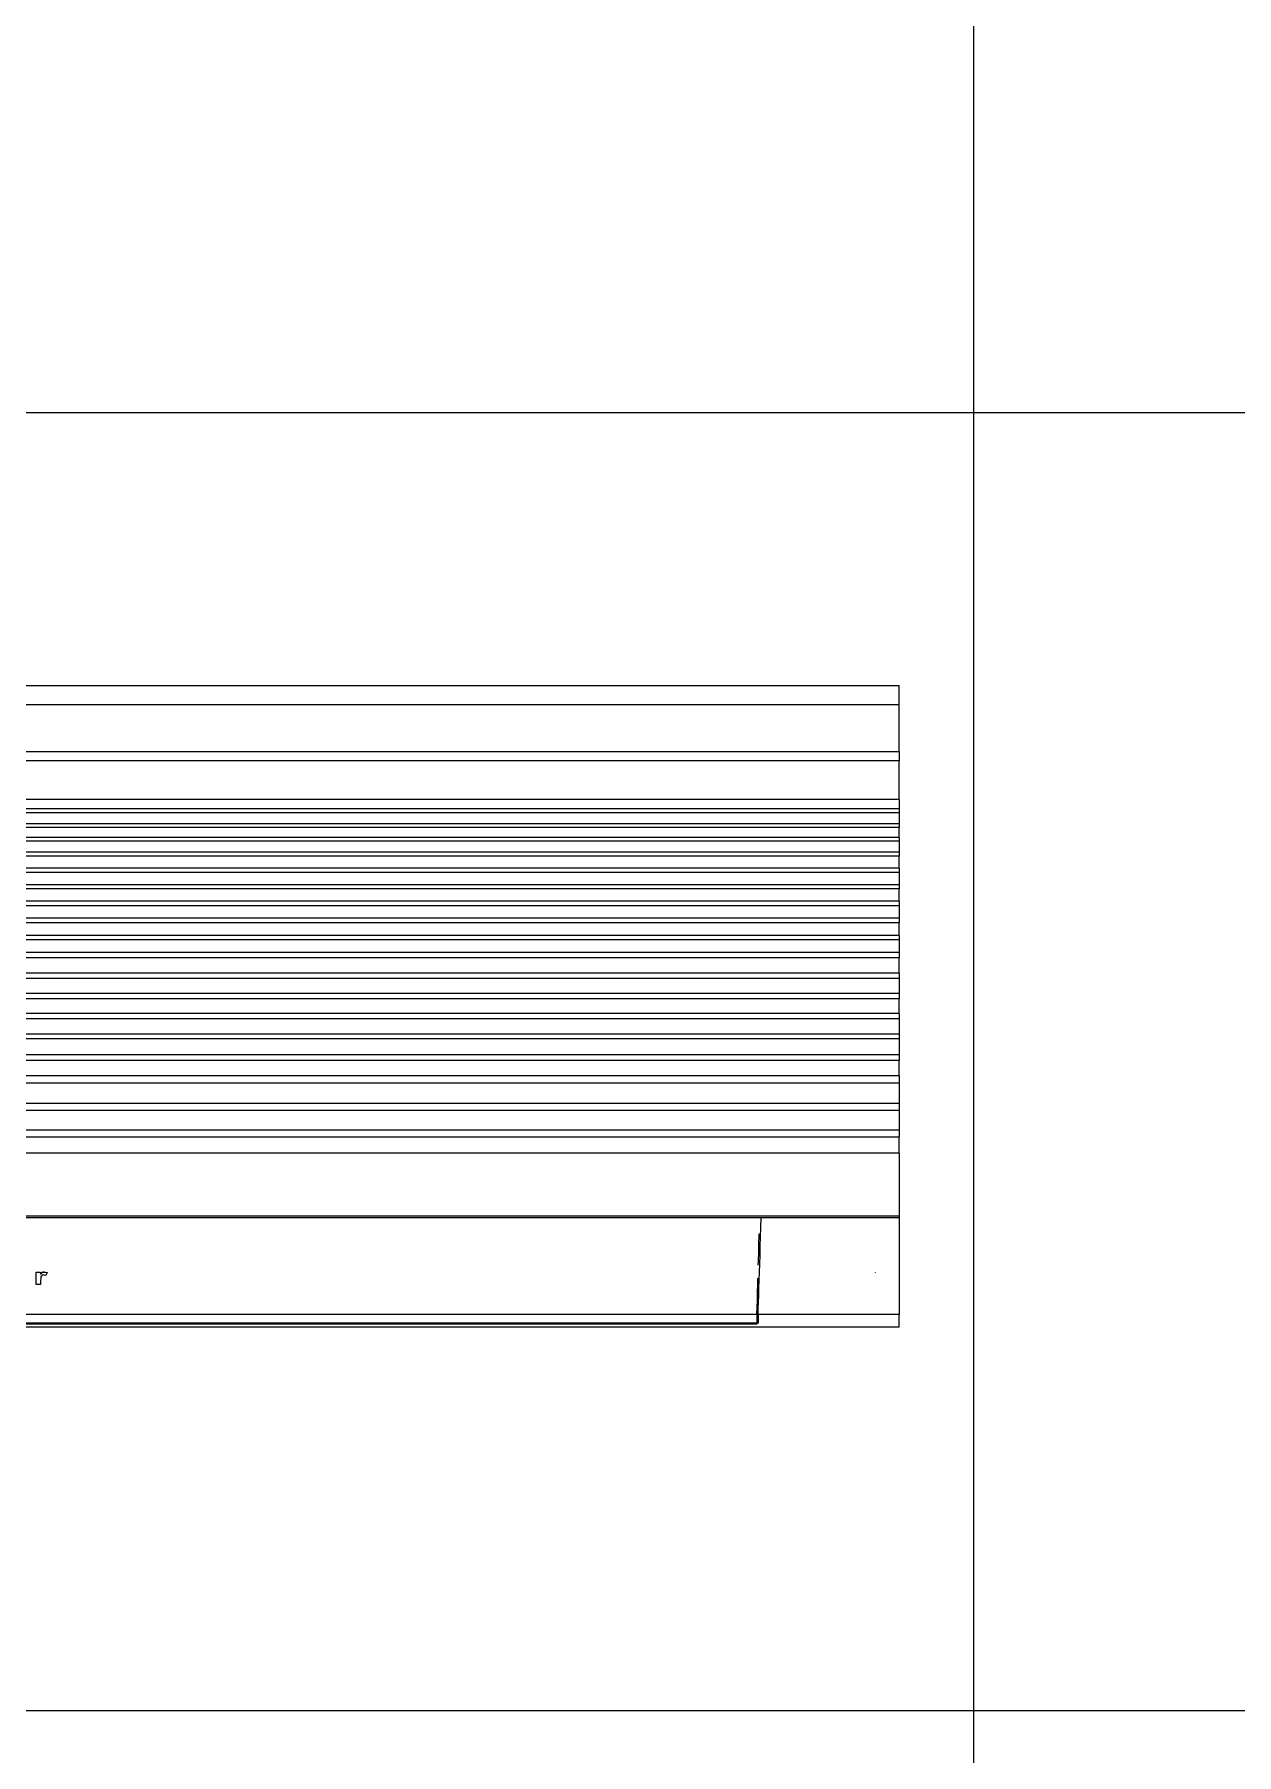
# Model space of a CAD drawing. Header units: inches. Extents: x -85907952 to 802144, y 988801 to 3125513.
# Drawn here: x 432221 to 432879, y 1021458 to 1022399 of the extents above; entities that cross this region are included whole.
import ezdxf

# ---------------------------------------------------------------- set-up
doc = ezdxf.new("R2010")
doc.units = ezdxf.units.IN
doc.header["$MEASUREMENT"] = 0
doc.layers.add('Edges', color=7, linetype='Continuous')
doc.layers.add('LAMPU', color=7, linetype='Continuous')

# ---------------------------------------------------------------- blocks, each defined once
blk = doc.blocks.new('air con')
at = {"layer": 'Edges'}
for p, q in [((71.402, 41.898), (152.402, 41.898)), ((152.402, 41.095), (152.402, 41.898)), ((71.402, 41.095), (152.402, 41.095)), ((152.402, 39.122), (152.402, 41.095)), ((71.402, 39.122), (152.402, 39.122)), ((152.402, 39.122), (152.402, 38.724)), ((152.402, 38.724), (71.402, 38.724)), ((152.402, 37.092), (152.402, 38.724)), ((152.402, 37.092), (71.402, 37.092)), ((152.402, 37.092), (152.402, 36.701)), ((152.402, 36.701), (71.402, 36.701)), ((152.402, 36.542), (71.402, 36.542)), ((152.402, 36.701), (152.402, 36.542)), ((152.402, 36.542), (152.402, 36.078)), ((152.402, 36.078), (71.402, 36.078)), ((152.402, 35.914), (71.402, 35.914)), ((152.402, 35.493), (71.402, 35.493)), ((152.402, 36.078), (152.402, 35.914)), ((152.402, 35.493), (152.402, 35.914)), ((152.402, 35.493), (152.402, 35.34)), ((152.402, 35.34), (71.402, 35.34)), ((152.402, 34.877), (71.402, 34.877)), ((152.402, 35.34), (152.402, 34.877)), ((152.402, 34.877), (152.402, 34.709)), ((152.402, 34.709), (71.402, 34.709)), ((152.402, 34.207), (71.402, 34.207)), ((152.402, 34.207), (152.402, 34.709)), ((152.402, 34.207), (152.402, 34.022)), ((152.402, 34.022), (71.402, 34.022)), ((152.402, 33.51), (71.402, 33.51)), ((152.402, 33.335), (71.402, 33.335)), ((152.402, 34.022), (152.402, 33.51)), ((152.402, 33.51), (152.402, 33.335)), ((152.402, 32.826), (152.402, 33.335)), ((152.402, 32.826), (71.402, 32.826)), ((152.402, 32.625), (71.402, 32.625)), ((152.402, 32.826), (152.402, 32.625)), ((152.402, 32.625), (152.402, 32.098)), ((152.402, 32.098), (71.402, 32.098)), ((152.402, 31.911), (71.402, 31.911)), ((152.402, 32.098), (152.402, 31.911)), ((152.402, 31.378), (152.402, 31.911)), ((152.402, 31.378), (71.402, 31.378)), ((152.402, 31.189), (71.402, 31.189)), ((152.402, 31.378), (152.402, 31.189)), ((152.402, 31.189), (152.402, 30.654)), ((152.402, 30.654), (71.402, 30.654)), ((152.402, 30.439), (71.402, 30.439)), ((152.402, 30.654), (152.402, 30.439)), ((152.402, 29.791), (152.402, 30.439)), ((152.402, 29.791), (71.402, 29.791)), ((152.402, 29.791), (152.402, 29.562)), ((152.402, 29.562), (71.402, 29.562)), ((152.402, 29.562), (152.402, 28.935)), ((152.402, 28.935), (71.402, 28.935)), ((152.402, 28.714), (71.402, 28.714)), ((152.402, 28.935), (152.402, 28.714)), ((152.402, 28.092), (152.402, 28.714)), ((152.402, 28.092), (71.402, 28.092)), ((152.402, 27.871), (71.402, 27.871)), ((152.402, 28.092), (152.402, 27.871)), ((152.402, 27.871), (152.402, 27.226)), ((152.402, 27.226), (71.402, 27.226)), ((152.402, 27.024), (71.402, 27.024)), ((152.402, 27.226), (152.402, 27.024)), ((152.402, 27.024), (152.402, 26.349)), ((152.402, 26.349), (71.402, 26.349)), ((152.402, 26.117), (71.402, 26.117)), ((152.402, 26.349), (152.402, 26.117)), ((152.402, 25.469), (152.402, 26.117)), ((152.402, 25.469), (71.402, 25.469)), ((152.402, 25.469), (152.402, 25.162)), ((152.402, 25.162), (71.402, 25.162)), ((152.402, 25.162), (152.402, 24.304)), ((152.402, 24.304), (71.402, 24.304)), ((152.402, 24.002), (71.402, 24.002)), ((152.402, 24.304), (152.402, 24.002)), ((152.402, 24.002), (152.402, 23.184)), ((152.402, 23.184), (71.402, 23.184)), ((152.402, 23.184), (152.402, 22.883)), ((152.402, 22.883), (71.402, 22.883)), ((152.402, 22.213), (152.402, 22.883)), ((152.402, 22.213), (71.402, 22.213)), ((152.402, 22.213), (152.402, 19.568)), ((152.402, 19.568), (71.402, 19.568)), ((152.402, 19.568), (152.402, 19.493)), ((152.402, 19.493), (71.402, 19.493)), ((146.575, 18.687), (146.588, 19.085)), ((146.588, 19.085), (146.601, 19.493)), ((152.402, 19.493), (152.402, 15.42)), ((146.494, 18.035), (146.504, 18.391)), ((146.504, 18.391), (146.514, 18.752)), ((146.514, 18.752), (146.516, 18.813)), ((146.55, 17.923), (146.562, 18.299)), ((146.562, 18.299), (146.575, 18.687)), ((146.479, 17.503), (146.484, 17.685)), ((146.484, 17.685), (146.494, 18.035)), ((146.527, 17.206), (146.538, 17.558)), ((146.538, 17.558), (146.55, 17.923)), ((116.073, 17.206), (116.248, 17.206)), ((116.073, 17.206), (116.073, 17.199)), ((116.073, 17.199), (116.248, 17.199)), ((116.073, 16.682), (116.073, 17.199)), ((116.262, 16.682), (116.073, 16.682)), ((116.248, 17.206), (116.248, 17.199)), ((116.248, 17.199), (116.253, 17.137)), ((116.248, 17.125), (116.291, 17.169)), ((116.248, 17.132), (116.253, 17.137)), ((116.248, 17.132), (116.248, 17.125)), ((116.291, 17.175), (116.253, 17.137)), ((116.266, 16.951), (116.262, 16.841)), ((116.262, 16.841), (116.262, 16.682)), ((116.278, 17.015), (116.266, 16.951)), ((116.296, 17.05), (116.278, 17.015)), ((116.291, 17.175), (116.329, 17.201)), ((116.291, 17.169), (116.329, 17.194)), ((116.291, 17.175), (116.291, 17.169)), ((116.321, 17.072), (116.296, 17.05)), ((116.351, 17.084), (116.321, 17.072)), ((116.329, 17.201), (116.368, 17.213)), ((116.329, 17.194), (116.368, 17.206)), ((116.329, 17.201), (116.329, 17.194)), ((116.388, 17.088), (116.351, 17.084)), ((116.368, 17.213), (116.411, 17.217)), ((116.368, 17.213), (116.368, 17.206)), ((116.368, 17.206), (116.411, 17.211)), ((116.431, 17.082), (116.388, 17.088)), ((116.411, 17.217), (116.474, 17.211)), ((116.411, 17.217), (116.411, 17.211)), ((116.411, 17.211), (116.474, 17.204)), ((116.477, 17.065), (116.431, 17.082)), ((116.474, 17.211), (116.535, 17.192)), ((116.474, 17.211), (116.474, 17.204)), ((116.474, 17.204), (116.535, 17.185)), ((116.535, 17.185), (116.477, 17.065)), ((116.535, 17.192), (116.535, 17.185)), ((146.447, 16.349), (146.456, 16.673)), ((146.456, 16.673), (146.464, 16.956)), ((146.505, 16.546), (146.516, 16.869)), ((146.516, 16.869), (146.527, 17.206)), ((151.402, 17.184), (151.402, 17.175)), ((146.429, 15.722), (146.438, 16.032)), ((146.438, 16.032), (146.447, 16.349)), ((146.477, 15.675), (146.486, 15.948)), ((146.486, 15.948), (146.495, 16.239)), ((146.495, 16.239), (146.505, 16.546)), ((146.421, 15.42), (76.921, 15.42)), ((146.421, 15.42), (146.429, 15.722)), ((146.468, 15.42), (146.421, 15.42)), ((146.421, 15.42), (146.421, 15.051)), ((146.468, 15.42), (146.477, 15.675)), ((152.402, 15.42), (146.468, 15.42)), ((146.468, 15.42), (146.468, 15.051)), ((152.402, 14.898), (152.402, 15.42)), ((71.402, 14.898), (152.402, 14.898)), ((146.421, 15.051), (76.921, 15.051)), ((146.421, 15.012), (76.921, 15.012)), ((146.468, 15.051), (146.421, 15.051)), ((146.421, 15.051), (146.421, 15.012))]:
    blk.add_line(p, q, dxfattribs=at)

msp = doc.modelspace()

# ---------------------------------------------------------------- linework, layer by layer
at = {"layer": 'LAMPU', "color": 1, "linetype": 'Continuous'}
for p, q in [((432735.41, 1023326.03), (432735.41, 1021481.68)), ((432735.41, 1022384.7), (432735.41, 1020509.82)), ((431579.5, 1022192.41), (441657.99, 1022192.41)), ((432735.41, 1022192.41), (432735.41, 1021481.68)), ((431567.77, 1021481.68), (441648.19, 1021481.68))]:
    msp.add_line(p, q, dxfattribs=at)

# ---------------------------------------------------------------- block references
at = {"xscale": 13.00859202763085, "yscale": 13.00859202763085, "zscale": 13.00859202763085}
msp.add_blockref('air con', (430712, 1021497.86), dxfattribs=at)

doc.saveas('drawing.dxf')
